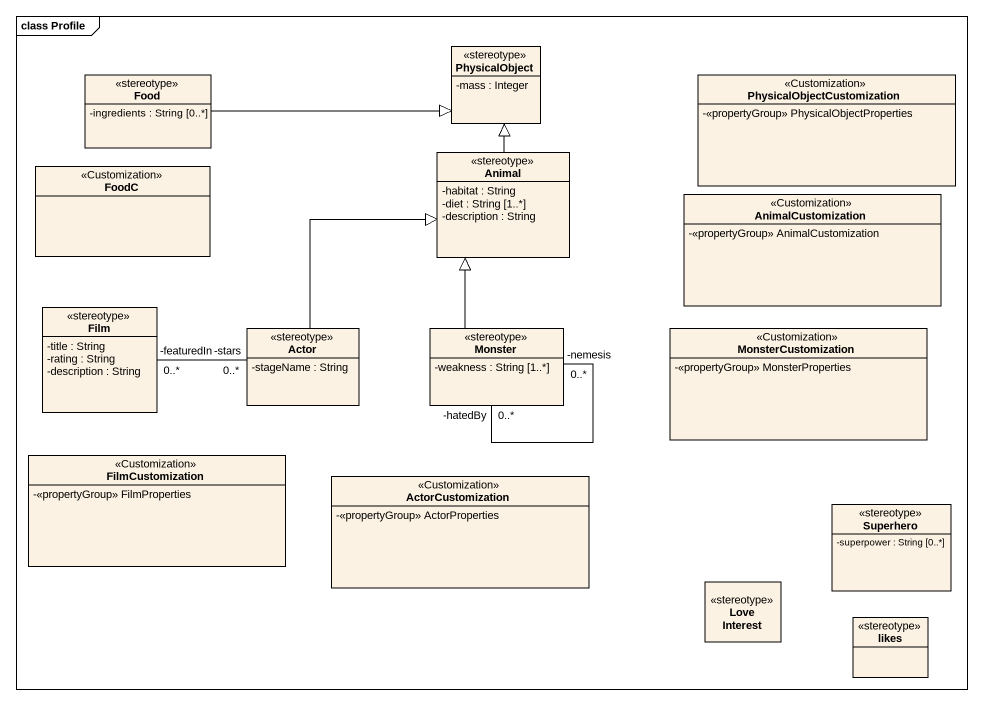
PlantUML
@startuml
mainframe class Profile
hide circle
hide empty members
skinparam classAttributeIconSize 0
class PhysicalObject <<stereotype>> {
  -mass : Integer
}
class Food <<stereotype>> {
  -ingredients : String [0..*]
}
class PhysicalObjectCustomization <<Customization>> {
  -<<propertyGroup>> PhysicalObjectProperties
}
class Animal <<stereotype>> {
  -habitat : String
  -diet : String [1..*]
  -description : String
}
class FoodC <<Customization>>
class AnimalCustomization <<Customization>> {
  -<<propertyGroup>> AnimalCustomization
}
class Film <<stereotype>> {
  -title : String
  -rating : String
  -description : String
}
class "Actor" as Actor_ <<stereotype>> {
  -stageName : String
}
class Monster <<stereotype>> {
  -weakness : String [1..*]
}
class MonsterCustomization <<Customization>> {
  -<<propertyGroup>> MonsterProperties
}
class FilmCustomization <<Customization>> {
  -<<propertyGroup>> FilmProperties
}
class ActorCustomization <<Customization>> {
  -<<propertyGroup>> ActorProperties
}
class Superhero <<stereotype>> {
  -superpower : String [0..*]
}
class "Love Interest" as Love_Interest <<stereotype>>
class likes <<stereotype>>
Food -right-|> PhysicalObject
Animal -up-|> PhysicalObject
Actor_ -up-|> Animal
Actor_ "-stars\n0..*" -left- "-featuredIn\n0..*" Film
Monster -up-|> Animal
Monster "-hatedBy\n0..*" -- "-nemesis\n0..*" Monster
@enduml
